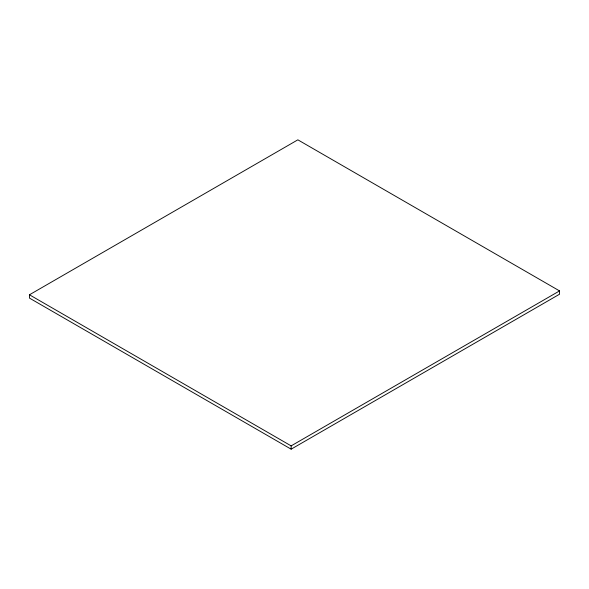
<?xml version="1.0" encoding="UTF-8"?>
<svg xmlns="http://www.w3.org/2000/svg" width="589" height="589" viewBox="0 0 589 589"><rect width="100%" height="100%" fill="white"/><g stroke="black" fill="none" stroke-linecap="round" stroke-linejoin="round"><path stroke-width="0.88" d="M29.45 294.787L297.857 139.829L559.55 290.914L559.55 294.213L291.143 449.171L29.45 298.086L29.45 294.787L291.143 445.88L559.55 290.914M291.143 445.88L291.143 449.171"/></g></svg>
